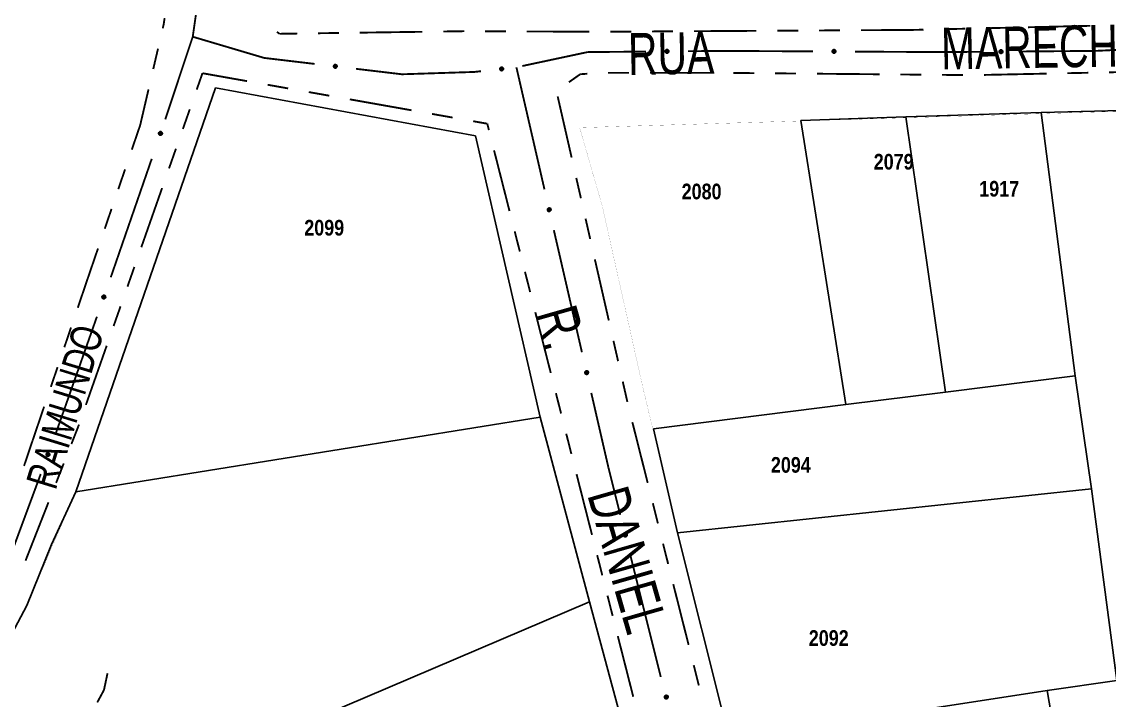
# Model space of a CAD drawing. Extents: x 201549 to 203722, y 4857623 to 4859778.
# Drawn here: x 202901.8 to 203006, y 4858168 to 4858232.9 of the extents above; entities that cross this region are included whole.
import ezdxf
from ezdxf.enums import TextEntityAlignment as Align

# ---------------------------------------------------------------- set-up
doc = ezdxf.new("R2010")
doc.units = 0
doc.header["$LTSCALE"] = 1.5
doc.header["$MEASUREMENT"] = 0
for name, color, linetype in [('CD-MALHA-LOTES', 40, 'CONTINUOUS'), ('HD-CURSO-INTER', 170, 'CONTINUOUS'), ('RU-QUADRAS', 6, 'CONTINUOUS'), ('SV-EIXO-RUA-N-PAV', 6, 'CONTINUOUS'), ('SV-RUA-NAO-PAV-S-GUIA-C-GUIA', 7, 'CONTINUOUS'), ('SV-TXT-RUA-N-PAV-S-GUIA-C-GUIA', 7, 'CONTINUOUS'), ('Th_NmrPort', 1, 'CONTINUOUS')]:
    doc.layers.add(name, color=color, linetype=linetype)
doc.styles.add('ARIAL', font='ARIAL.TTF')
doc.styles.get("Standard").update_dxf_attribs({"font": 'swisscbo.ttf'})

msp = doc.modelspace()

# ---------------------------------------------------------------- linework, layer by layer
at = {"layer": 'CD-MALHA-LOTES', "linetype": 'Continuous'}
for p, q in [((202907.02, 4858187.95), (202920.4, 4858226.63)), ((202920.4, 4858226.63), (202945.29, 4858222.03)), ((202999.5, 4858224.27), (203027.85, 4858225)), ((202976.47, 4858223.51), (202986.53, 4858223.84)), ((202986.53, 4858223.84), (202999.5, 4858224.27)), ((202990.34, 4858197.49), (202986.53, 4858223.84)), ((203002.75, 4858199.05), (202999.5, 4858224.27)), ((202980.78, 4858196.29), (202976.47, 4858223.51)), ((202945.29, 4858222.03), (202951.49, 4858195.08)), ((202990.34, 4858197.49), (203002.75, 4858199.05)), ((203004.3, 4858188.23), (203002.75, 4858199.05)), ((202980.78, 4858196.29), (202990.34, 4858197.49)), ((202962.35, 4858193.98), (202980.78, 4858196.29)), ((202951.49, 4858195.08), (202907.02, 4858187.95)), ((202951.49, 4858195.08), (202956.21, 4858177.41)), ((202964.64, 4858184.01), (202962.35, 4858193.98)), ((203004.3, 4858188.23), (202964.64, 4858184.01)), ((203006.73, 4858169.86), (203004.3, 4858188.23)), ((202904.67, 4858182.88), (202907.02, 4858187.95)), ((202969.62, 4858164.25), (202964.64, 4858184.01)), ((202902.32, 4858177.06), (202904.67, 4858182.88)), ((202898.92, 4858170.66), (202902.32, 4858177.06)), ((202956.21, 4858177.41), (202920.95, 4858162.38)), ((202960.69, 4858160.85), (202956.21, 4858177.41)), ((203000.05, 4858168.91), (203006.73, 4858169.86)), ((202969.62, 4858164.25), (203000.05, 4858168.91)), ((203000.05, 4858168.91), (203007.17, 4858129.07))]:
    msp.add_line(p, q, dxfattribs=at)
at = {"layer": 'HD-CURSO-INTER', "const_width": 0.18}
for points in [[(202910.051546, 4858170.56701), (202909.843965, 4858169.588793)], [(202909.843965, 4858169.588793), (202909.710478, 4858168.959746)], [(202909.710478, 4858168.959746), (202909.064792, 4858167.766267)]]:
    msp.add_lwpolyline(points, dxfattribs=at)
at = {"layer": 'RU-QUADRAS', "linetype": 'Continuous'}
msp.add_lwpolyline([(202844.11, 4858095.94, 0.01, 0.01, 0), (202850.3, 4858106.7, 0.01, 0.01, 0), (202866.23, 4858138.59, 0.01, 0.01, 0), (202878.29, 4858157.52, 0.01, 0.01, 0), (202883.36, 4858164.16, 0.01, 0.01, -0.3525426599), (202885.65, 4858165.28, 0.01, 0.01, 0.0585500506), (202894.48, 4858161.85, 0.01, 0.01, 0), (202902.32, 4858177.06, 0.01, 0.01, 0), (202907.02, 4858187.95, 0.01, 0.01, 0), (202920.4, 4858226.63, 0.01, 0.01, 0), (202945.29, 4858222.03, 0.01, 0.01, 0), (202951.49, 4858195.08, 0.01, 0.01, 0), (202960.69, 4858160.85, 0.01, 0.01, 0), (202962.09, 4858154.24, 0.01, 0.01, -0.0125854908), (202973, 4858111.76, 0.01, 0.01, 0), (202996.96, 4858116.1, 0.01, 0.01, 0), (203057.05, 4858128.34, 0.01, 0.01, 0.0695721484), (203072.35, 4858134.02, 0.01, 0.01, 0.0227494889), (203100.08, 4858151.3, 0.01, 0.01, 0.0126700983), (203146.88, 4858179.63, 0.01, 0.01, 0), (203167.65, 4858190.19, 0.01, 0.01, 0), (203181.69, 4858198.56, 0.01, 0.01, 0.0244135577), (203211.83, 4858214.55, 0.01, 0.01, 0.0113668854), (203247.97, 4858236.78, 0.01, 0.01, 0)], format="xyseb", dxfattribs=at)
msp.add_lwpolyline([(202955.28, 4858222.81, 0.01, 0.01, 0), (203027.85, 4858225, 0.01, 0.01, 0), (203110.08, 4858224.56, 0.01, 0.01, 0), (203142.7, 4858189.04, 0.01, 0.01, 0), (203096.35, 4858159.04, 0.01, 0.01, 0), (203074.29, 4858146.29, 0.01, 0.01, 0), (203055.05, 4858138.84, 0.01, 0.01, 0), (202980.38, 4858123.9, 0.01, 0.01, 0), (202969.62, 4858164.25, 0.01, 0.01, -0.0104395618), (202957.45, 4858215.28, 0.01, 0.01, 0)], format="xyseb", close=True, dxfattribs=at)
at = {"layer": 'SV-EIXO-RUA-N-PAV', "const_width": 0.18}
for points in [[(202918.21542, 4858231.513643), (202918.733756, 4858235.141999)], [(202915.579722, 4858223.606551), (202918.109545, 4858231.196017)], [(202918.109545, 4858231.196017), (202918.21542, 4858231.513643)], [(202918.21542, 4858231.513643), (202924.927164, 4858229.525555)], [(202949.787772, 4858228.712909), (202955.655991, 4858229.963513)], [(202955.655991, 4858229.963513), (202956.041932, 4858230.045762)], [(202956.041932, 4858230.045762), (202961.647117, 4858230.09388)], [(202965.64697, 4858230.128217), (202968.646859, 4858230.15397)], [(202968.646859, 4858230.15397), (202969.072659, 4858230.157614)], [(202969.072659, 4858230.157614), (202977.646721, 4858230.111756)], [(202981.646664, 4858230.090362), (202989.64655, 4858230.047575)], [(202989.64655, 4858230.047575), (202989.988933, 4858230.045762)], [(202989.988933, 4858230.045762), (202993.646438, 4858230.073685)], [(202997.646322, 4858230.104222), (203003.646147, 4858230.150028)], [(203003.646147, 4858230.150028), (203004.64151, 4858230.157614)], [(203004.64151, 4858230.157614), (203009.640812, 4858230.387997)], [(202924.927164, 4858229.525555), (202925.059002, 4858229.486504)], [(202925.059002, 4858229.486504), (202929.887635, 4858228.913614)], [(202933.859776, 4858228.442343), (202937.831917, 4858227.971072)], [(202937.831917, 4858227.971072), (202938.257506, 4858227.920579)], [(202938.257506, 4858227.920579), (202944.825516, 4858228.132453)], [(202944.825516, 4858228.132453), (202945.192314, 4858228.144283)], [(202945.192314, 4858228.144283), (202945.821454, 4858228.214187)], [(202949.218976, 4858228.59169), (202951.908678, 4858216.897011)], [(202910.361405, 4858208.481524), (202914.286732, 4858219.821357)], [(202952.805245, 4858212.998785), (202955.494946, 4858201.304106)], [(202905.122653, 4858193.606314), (202909.034666, 4858204.70797)], [(202956.391513, 4858197.40588), (202957.960506, 4858190.583984)], [(202905.042978, 4858193.391357), (202905.122653, 4858193.606314)], [(202957.960506, 4858190.583984), (202958.032138, 4858190.272533)], [(202958.032138, 4858190.272533), (202959.167306, 4858185.731861)], [(202899.482176, 4858178.388775), (202903.652778, 4858189.640712)], [(202960.137448, 4858181.851291), (202963.047876, 4858170.209581)]]:
    msp.add_lwpolyline(points, dxfattribs=at)
at = {"layer": 'SV-EIXO-RUA-N-PAV'}
for points in [[(202963.502423, 4858230.219892), (202963.536211, 4858230.255253), (202963.572481, 4858230.278736), (202963.608369, 4858230.289614), (202963.642589, 4858230.290958), (202963.677752, 4858230.28839), (202963.712633, 4858230.277979), (202963.748787, 4858230.257848), (202963.784497, 4858230.224204), (202963.80611, 4858230.185468), (202963.818658, 4858230.150854), (202963.822113, 4858230.115252), (202963.819046, 4858230.081135), (202963.807034, 4858230.04526), (202963.786276, 4858230.008821), (202963.751576, 4858229.973732), (202963.71586, 4858229.950954), (202963.680871, 4858229.941344), (202963.645058, 4858229.938096), (202963.60919, 4858229.941148), (202963.57501, 4858229.951565), (202963.538358, 4858229.972531), (202963.504179, 4858230.007239), (202963.481055, 4858230.042602), (202963.470955, 4858230.077447), (202963.468552, 4858230.112777), (202963.470699, 4858230.148077), (202963.479704, 4858230.183576), (202963.502423, 4858230.219892)], [(202979.503603, 4858230.211906), (202979.53788, 4858230.246793), (202979.574473, 4858230.269768), (202979.610509, 4858230.280145), (202979.644744, 4858230.281012), (202979.679869, 4858230.277954), (202979.714601, 4858230.267059), (202979.750471, 4858230.246426), (202979.785709, 4858230.212287), (202979.80678, 4858230.173254), (202979.818845, 4858230.138469), (202979.821804, 4858230.102823), (202979.818262, 4858230.068751), (202979.805751, 4858230.033048), (202979.784487, 4858229.996901), (202979.749301, 4858229.962299), (202979.713272, 4858229.940021), (202979.678152, 4858229.930899), (202979.642297, 4858229.92815), (202979.606476, 4858229.931702), (202979.572443, 4858229.942594), (202979.536088, 4858229.964069), (202979.502395, 4858229.99925), (202979.479766, 4858230.034931), (202979.470153, 4858230.069913), (202979.468242, 4858230.105274), (202979.470881, 4858230.14054), (202979.48038, 4858230.17591), (202979.503603, 4858230.211906)], [(202995.501863, 4858230.197934), (202995.535684, 4858230.233264), (202995.571976, 4858230.256711), (202995.607875, 4858230.267556), (202995.642096, 4858230.268867), (202995.677257, 4858230.266265), (202995.712127, 4858230.255821), (202995.748262, 4858230.235656), (202995.783941, 4858230.201978), (202995.805517, 4858230.163221), (202995.818032, 4858230.128596), (202995.821454, 4858230.092991), (202995.818354, 4858230.058876), (202995.806307, 4858230.023013), (202995.785515, 4858229.986594), (202995.750781, 4858229.951537), (202995.715044, 4858229.928794), (202995.680046, 4858229.919216), (202995.64423, 4858229.916003), (202995.608365, 4858229.919089), (202995.574194, 4858229.929539), (202995.537563, 4858229.95054), (202995.503417, 4858229.98528), (202995.480326, 4858230.020665), (202995.470259, 4858230.055519), (202995.46789, 4858230.090852), (202995.47007, 4858230.126149), (202995.47911, 4858230.16164), (202995.501863, 4858230.197934)], [(202931.743996, 4858228.804221), (202931.78198, 4858228.83503), (202931.820926, 4858228.853742), (202931.857901, 4858228.859999), (202931.892016, 4858228.857009), (202931.926573, 4858228.850019), (202931.959859, 4858228.835285), (202931.99318, 4858228.810748), (202932.024353, 4858228.772861), (202932.0409, 4858228.731705), (202932.048974, 4858228.695784), (202932.047904, 4858228.660031), (202932.040551, 4858228.626574), (202932.024102, 4858228.592505), (202931.998907, 4858228.55898), (202931.960052, 4858228.528556), (202931.921745, 4858228.510473), (202931.885822, 4858228.50536), (202931.849885, 4858228.506663), (202931.814691, 4858228.514222), (202931.7821, 4858228.528874), (202931.748391, 4858228.554302), (202931.718871, 4858228.59305), (202931.700399, 4858228.631051), (202931.694783, 4858228.666892), (202931.696863, 4858228.702244), (202931.703452, 4858228.736989), (202931.71687, 4858228.771066), (202931.743996, 4858228.804221)], [(202947.654263, 4858228.528591), (202947.684272, 4858228.567211), (202947.71796, 4858228.594267), (202947.752552, 4858228.608746), (202947.786457, 4858228.613569), (202947.821699, 4858228.614597), (202947.857459, 4858228.607795), (202947.895476, 4858228.591453), (202947.934429, 4858228.561622), (202947.959877, 4858228.52529), (202947.975886, 4858228.492136), (202947.982951, 4858228.457071), (202947.983376, 4858228.422819), (202947.975082, 4858228.385907), (202947.958145, 4858228.347542), (202947.927201, 4858228.3091), (202947.893992, 4858228.282802), (202947.860165, 4858228.269676), (202947.824869, 4858228.262796), (202947.788877, 4858228.262177), (202947.753813, 4858228.269057), (202947.715216, 4858228.28618), (202947.677678, 4858228.317224), (202947.65107, 4858228.350047), (202947.637473, 4858228.383681), (202947.631482, 4858228.418583), (202947.630021, 4858228.453917), (202947.635363, 4858228.490149), (202947.654263, 4858228.528591)], [(202914.980869, 4858222.158097), (202914.958379, 4858222.201527), (202914.947931, 4858222.243453), (202914.949281, 4858222.280929), (202914.95911, 4858222.313734), (202914.972945, 4858222.346164), (202914.994107, 4858222.375782), (202915.024876, 4858222.403451), (202915.068284, 4858222.426318), (202915.111936, 4858222.434198), (202915.148748, 4858222.43484), (202915.183546, 4858222.426561), (202915.214824, 4858222.412594), (202915.244863, 4858222.389594), (202915.272599, 4858222.358139), (202915.294536, 4858222.313934), (202915.304497, 4858222.272761), (202915.302239, 4858222.236546), (202915.293695, 4858222.201616), (202915.279173, 4858222.168678), (202915.258233, 4858222.139724), (202915.226512, 4858222.111855), (202915.182594, 4858222.090781), (202915.141643, 4858222.080377), (202915.105406, 4858222.082126), (202915.071206, 4858222.091313), (202915.038511, 4858222.104793), (202915.007853, 4858222.124826), (202914.980869, 4858222.158097)], [(202952.432036, 4858215.112596), (202952.473855, 4858215.087234), (202952.50461, 4858215.056886), (202952.522975, 4858215.02419), (202952.531671, 4858214.991067), (202952.53675, 4858214.956177), (202952.534111, 4858214.919872), (202952.522255, 4858214.880226), (202952.497108, 4858214.838098), (202952.463948, 4858214.808636), (202952.432858, 4858214.788915), (202952.39884, 4858214.777859), (202952.364864, 4858214.773493), (202952.327243, 4858214.777481), (202952.287183, 4858214.789888), (202952.245433, 4858214.8162), (202952.215486, 4858214.846159), (202952.198552, 4858214.87825), (202952.187654, 4858214.91252), (202952.182895, 4858214.948201), (202952.185692, 4858214.983824), (202952.198256, 4858215.024136), (202952.224771, 4858215.064999), (202952.254312, 4858215.095209), (202952.286156, 4858215.112588), (202952.320136, 4858215.122558), (202952.355068, 4858215.128079), (202952.391673, 4858215.126945), (202952.432036, 4858215.112596)], [(202909.547791, 4858206.495355), (202909.526044, 4858206.539162), (202909.516312, 4858206.58126), (202909.518301, 4858206.618707), (202909.528687, 4858206.651341), (202909.543072, 4858206.683529), (202909.564736, 4858206.712782), (202909.595972, 4858206.739924), (202909.639764, 4858206.762047), (202909.683544, 4858206.769182), (202909.720362, 4858206.769197), (202909.755013, 4858206.760326), (202909.786049, 4858206.745827), (202909.815691, 4858206.722319), (202909.842887, 4858206.690396), (202909.864067, 4858206.645823), (202909.873325, 4858206.604486), (202909.870451, 4858206.568316), (202909.861312, 4858206.533536), (202909.846232, 4858206.50085), (202909.824801, 4858206.472257), (202909.792609, 4858206.444933), (202909.748339, 4858206.424611), (202909.707216, 4858206.414906), (202909.671015, 4858206.417273), (202909.636976, 4858206.42704), (202909.604516, 4858206.441077), (202909.574203, 4858206.461629), (202909.547791, 4858206.495355)], [(202956.018305, 4858199.519692), (202956.060123, 4858199.49433), (202956.090878, 4858199.463981), (202956.109244, 4858199.431286), (202956.11794, 4858199.398162), (202956.123019, 4858199.363273), (202956.120379, 4858199.326967), (202956.108524, 4858199.287321), (202956.083377, 4858199.245193), (202956.050217, 4858199.215731), (202956.019126, 4858199.19601), (202955.985109, 4858199.184954), (202955.951133, 4858199.180588), (202955.913512, 4858199.184577), (202955.873452, 4858199.196983), (202955.831702, 4858199.223295), (202955.801755, 4858199.253255), (202955.784821, 4858199.285346), (202955.773922, 4858199.319615), (202955.769164, 4858199.355296), (202955.77196, 4858199.390919), (202955.784524, 4858199.431231), (202955.81104, 4858199.472094), (202955.84058, 4858199.502304), (202955.872425, 4858199.519684), (202955.906405, 4858199.529654), (202955.941336, 4858199.535174), (202955.977942, 4858199.53404), (202956.018305, 4858199.519692)], [(202904.194724, 4858191.419569), (202904.173688, 4858191.463723), (202904.164637, 4858191.505972), (202904.167231, 4858191.543383), (202904.178143, 4858191.575844), (202904.193047, 4858191.607796), (202904.215181, 4858191.636695), (202904.246851, 4858191.663328), (202904.290995, 4858191.684741), (202904.334885, 4858191.691167), (202904.371698, 4858191.690587), (202904.406202, 4858191.681157), (202904.436999, 4858191.666159), (202904.466257, 4858191.642175), (202904.492934, 4858191.609816), (202904.513391, 4858191.564907), (202904.52198, 4858191.523426), (202904.518521, 4858191.487306), (202904.508821, 4858191.452679), (202904.493214, 4858191.420241), (202904.471324, 4858191.391998), (202904.438695, 4858191.365197), (202904.394102, 4858191.345594), (202904.352828, 4858191.336555), (202904.316669, 4858191.339506), (202904.282793, 4858191.349823), (202904.250564, 4858191.364382), (202904.220588, 4858191.385422), (202904.194724, 4858191.419569)], [(202959.724323, 4858183.957665), (202959.766614, 4858183.933099), (202959.797938, 4858183.903337), (202959.816918, 4858183.870995), (202959.826239, 4858183.838042), (202959.831977, 4858183.803255), (202959.830025, 4858183.766906), (202959.818922, 4858183.727043), (202959.794576, 4858183.684447), (202959.761979, 4858183.654362), (202959.731267, 4858183.634057), (202959.697465, 4858183.62236), (202959.663578, 4858183.617351), (202959.625888, 4858183.620628), (202959.5856, 4858183.632275), (202959.54336, 4858183.657792), (202959.512851, 4858183.68718), (202959.495314, 4858183.718945), (202959.483769, 4858183.753002), (202959.478336, 4858183.788586), (202959.480458, 4858183.824256), (202959.492258, 4858183.864798), (202959.517996, 4858183.906156), (202959.546959, 4858183.936919), (202959.578469, 4858183.954898), (202959.612255, 4858183.965509), (202959.647076, 4858183.971689), (202959.683696, 4858183.971247), (202959.724323, 4858183.957665)], [(202963.638938, 4858168.447284), (202963.681845, 4858168.423812), (202963.713922, 4858168.394864), (202963.733727, 4858168.36302), (202963.74389, 4858168.330316), (202963.75052, 4858168.295688), (202963.749501, 4858168.259301), (202963.739424, 4858168.219166), (202963.71618, 4858168.175959), (202963.684366, 4858168.145048), (202963.654185, 4858168.123961), (202963.620694, 4858168.1114), (202963.586947, 4858168.105524), (202963.549185, 4858168.107832), (202963.508612, 4858168.11844), (202963.465731, 4858168.142865), (202963.434478, 4858168.17146), (202963.416131, 4858168.202765), (202963.403716, 4858168.236514), (202963.397372, 4858168.271948), (202963.398577, 4858168.30766), (202963.409332, 4858168.348492), (202963.434, 4858168.390496), (202963.462165, 4858168.421992), (202963.493203, 4858168.440774), (202963.526705, 4858168.452249), (202963.561355, 4858168.459321), (202963.597975, 4858168.459819), (202963.638938, 4858168.447284)]]:
    msp.add_lwpolyline(points, close=True, dxfattribs=at)
for points in [[(202963.468552, 4858230.112777), (202963.818658, 4858230.150854)], [(202963.470699, 4858230.148077), (202963.80611, 4858230.185468)], [(202963.470955, 4858230.077447), (202963.822113, 4858230.115252)], [(202963.472355, 4858230.094703), (202963.81865, 4858230.130425)], [(202963.473403, 4858230.131555), (202963.807394, 4858230.169901)], [(202963.479482, 4858230.059285), (202963.817566, 4858230.097666)], [(202963.479704, 4858230.183576), (202963.784497, 4858230.224204)], [(202963.479933, 4858230.165726), (202963.790716, 4858230.205237)], [(202963.481055, 4858230.042602), (202963.819046, 4858230.081135)], [(202963.49192, 4858230.199943), (202963.763134, 4858230.239115)], [(202963.494796, 4858230.023938), (202963.80832, 4858230.062108)], [(202963.502423, 4858230.219892), (202963.748787, 4858230.257848)], [(202963.504179, 4858230.007239), (202963.807034, 4858230.04526)], [(202963.52161, 4858230.238406), (202963.723318, 4858230.267429)], [(202963.525095, 4858229.991448), (202963.793615, 4858230.026503)], [(202963.536211, 4858230.255253), (202963.712633, 4858230.277979)], [(202963.538358, 4858229.972531), (202963.786276, 4858230.008821)], [(202963.556829, 4858230.268729), (202963.686348, 4858230.282122)], [(202963.56217, 4858229.964475), (202963.761172, 4858229.990745)], [(202963.572481, 4858230.278736), (202963.677752, 4858230.28839)], [(202963.57501, 4858229.951565), (202963.751576, 4858229.973732)], [(202963.596434, 4858229.947029), (202963.727306, 4858229.961799)], [(202963.60919, 4858229.941148), (202963.71586, 4858229.950954)], [(202979.468242, 4858230.105274), (202979.818845, 4858230.138469)], [(202979.470153, 4858230.069913), (202979.821804, 4858230.102823)], [(202979.470881, 4858230.14054), (202979.80678, 4858230.173254)], [(202979.471793, 4858230.087148), (202979.818552, 4858230.118042)], [(202979.473355, 4858230.123982), (202979.807848, 4858230.157671)], [(202979.478426, 4858230.051634), (202979.817012, 4858230.085302)], [(202979.479766, 4858230.034931), (202979.818262, 4858230.068751)], [(202979.48036, 4858230.158058), (202979.791663, 4858230.193236)], [(202979.48038, 4858230.17591), (202979.785709, 4858230.212287)], [(202979.492823, 4858230.192105), (202979.764556, 4858230.227495)], [(202979.493246, 4858230.016077), (202979.807271, 4858230.049876)], [(202979.502395, 4858229.99925), (202979.805751, 4858230.033048)], [(202979.503603, 4858230.211906), (202979.750471, 4858230.246426)], [(202979.523046, 4858230.230151), (202979.725138, 4858230.256361)], [(202979.52309, 4858229.983169), (202979.792072, 4858230.014479)], [(202979.536088, 4858229.964069), (202979.784487, 4858229.996901)], [(202979.53788, 4858230.246793), (202979.714601, 4858230.267059)], [(202979.558684, 4858230.25998), (202979.688377, 4858230.271567)], [(202979.559785, 4858229.955681), (202979.759134, 4858229.979177)], [(202979.572443, 4858229.942594), (202979.749301, 4858229.962299)], [(202979.574473, 4858230.269768), (202979.679869, 4858230.277954)], [(202979.593803, 4858229.93776), (202979.724868, 4858229.950705)], [(202979.606476, 4858229.931702), (202979.713272, 4858229.940021)], [(202995.46789, 4858230.090852), (202995.818032, 4858230.128596)], [(202995.47007, 4858230.126149), (202995.805517, 4858230.163221)], [(202995.470259, 4858230.055519), (202995.821454, 4858230.092991)], [(202995.471676, 4858230.072774), (202995.818004, 4858230.108167)], [(202995.472759, 4858230.109625), (202995.806786, 4858230.147654)], [(202995.478769, 4858230.037349), (202995.81689, 4858230.075409)], [(202995.47911, 4858230.16164), (202995.783941, 4858230.201978)], [(202995.479321, 4858230.143789), (202995.790142, 4858230.183005)], [(202995.480326, 4858230.020665), (202995.818354, 4858230.058876)], [(202995.491341, 4858230.177995), (202995.762592, 4858230.216909)], [(202995.494049, 4858230.001987), (202995.807609, 4858230.03986)], [(202995.501863, 4858230.197934), (202995.748262, 4858230.235656)], [(202995.503417, 4858229.98528), (202995.806307, 4858230.023013)], [(202995.521068, 4858230.21643), (202995.722803, 4858230.245261)], [(202995.524318, 4858229.969469), (202995.792871, 4858230.004269)], [(202995.535684, 4858230.233264), (202995.712127, 4858230.255821)], [(202995.537563, 4858229.95054), (202995.785515, 4858229.986594)], [(202995.556315, 4858230.246719), (202995.685847, 4858230.259989)], [(202995.561367, 4858229.94246), (202995.760394, 4858229.968542)], [(202995.571976, 4858230.256711), (202995.677257, 4858230.266265)], [(202995.574194, 4858229.929539), (202995.750781, 4858229.951537)], [(202995.595615, 4858229.924983), (202995.726501, 4858229.939627)], [(202995.608365, 4858229.919089), (202995.715044, 4858229.928794)], [(202931.71687, 4858228.771066), (202932.024353, 4858228.772861)], [(202931.731056, 4858228.785758), (202932.005045, 4858228.790352)], [(202931.743996, 4858228.804221), (202931.99318, 4858228.810748)], [(202931.765368, 4858228.820162), (202931.969126, 4858228.823469)], [(202931.78198, 4858228.83503), (202931.959859, 4858228.835285)], [(202931.804135, 4858228.845793), (202931.934309, 4858228.842715)], [(202931.820926, 4858228.853742), (202931.926573, 4858228.850019)], [(202931.694783, 4858228.666892), (202932.047904, 4858228.660031)], [(202931.696863, 4858228.702244), (202932.048974, 4858228.695784)], [(202931.698352, 4858228.683833), (202932.046385, 4858228.67552)], [(202931.700399, 4858228.631051), (202932.040551, 4858228.626574)], [(202931.700947, 4858228.647799), (202932.041172, 4858228.64316)], [(202931.703452, 4858228.736989), (202932.0409, 4858228.731705)], [(202931.704047, 4858228.720258), (202932.040207, 4858228.716101)], [(202931.711672, 4858228.6108), (202932.027507, 4858228.609055)], [(202931.714842, 4858228.75333), (202932.028127, 4858228.753261)], [(202931.718871, 4858228.59305), (202932.024102, 4858228.592505)], [(202931.737624, 4858228.574743), (202932.008421, 4858228.575593)], [(202931.748391, 4858228.554302), (202931.998907, 4858228.55898)], [(202931.770995, 4858228.543302), (202931.971721, 4858228.544221)], [(202931.7821, 4858228.528874), (202931.960052, 4858228.528556)], [(202931.80278, 4858228.521668), (202931.93447, 4858228.519784)], [(202931.814691, 4858228.514222), (202931.921745, 4858228.510473)], [(202947.630021, 4858228.453917), (202947.959877, 4858228.52529)], [(202947.631482, 4858228.418583), (202947.975886, 4858228.492136)], [(202947.634395, 4858228.437757), (202947.96274, 4858228.509936)], [(202947.635363, 4858228.490149), (202947.934429, 4858228.561622)], [(202947.637107, 4858228.40099), (202947.97796, 4858228.471812)], [(202947.637409, 4858228.472415), (202947.942548, 4858228.543388)], [(202947.637473, 4858228.383681), (202947.982951, 4858228.457071)], [(202947.645847, 4858228.507676), (202947.911658, 4858228.574279)], [(202947.647806, 4858228.366482), (202947.98022, 4858228.439113)], [(202947.65107, 4858228.350047), (202947.983376, 4858228.422819)], [(202947.654263, 4858228.528591), (202947.895476, 4858228.591453)], [(202947.666642, 4858228.332879), (202947.974644, 4858228.402798)], [(202947.671464, 4858228.548964), (202947.869164, 4858228.598389)], [(202947.677678, 4858228.317224), (202947.975082, 4858228.385907)], [(202947.684272, 4858228.567211), (202947.857459, 4858228.607795)], [(202947.700094, 4858228.303646), (202947.963644, 4858228.36588)], [(202947.703409, 4858228.582717), (202947.83089, 4858228.609238)], [(202947.715216, 4858228.28618), (202947.958145, 4858228.347542)], [(202947.71796, 4858228.594267), (202947.821699, 4858228.614597)], [(202947.739725, 4858228.280591), (202947.935014, 4858228.327003)], [(202947.753813, 4858228.269057), (202947.927201, 4858228.3091)], [(202947.775588, 4858228.266728), (202947.904274, 4858228.294756)], [(202947.788877, 4858228.262177), (202947.893992, 4858228.282802)], [(202914.947931, 4858222.243453), (202914.972945, 4858222.346164)], [(202914.95232, 4858222.225401), (202914.981662, 4858222.352262)], [(202914.958379, 4858222.201527), (202914.994107, 4858222.375782)], [(202914.96958, 4858222.182251), (202915.007552, 4858222.382467)], [(202914.980869, 4858222.158097), (202915.024876, 4858222.403451)], [(202914.996333, 4858222.14169), (202915.04725, 4858222.410946)], [(202915.007853, 4858222.124826), (202915.068284, 4858222.426318)], [(202915.024812, 4858222.119252), (202915.088243, 4858222.426049)], [(202915.038511, 4858222.104793), (202915.111936, 4858222.434198)], [(202915.055017, 4858222.101992), (202915.127078, 4858222.430364)], [(202915.071206, 4858222.091313), (202915.148748, 4858222.43484)], [(202915.089537, 4858222.089047), (202915.16807, 4858222.428206)], [(202915.105406, 4858222.082126), (202915.183546, 4858222.426561)], [(202915.125352, 4858222.084301), (202915.198707, 4858222.416556)], [(202915.141643, 4858222.080377), (202915.214824, 4858222.412594)], [(202915.163755, 4858222.087321), (202915.229343, 4858222.396275)], [(202915.182594, 4858222.090781), (202915.244863, 4858222.389594)], [(202915.204316, 4858222.105444), (202915.258254, 4858222.370817)], [(202915.226512, 4858222.111855), (202915.272599, 4858222.358139)], [(202915.241857, 4858222.131766), (202915.281555, 4858222.32853)], [(202915.258233, 4858222.139724), (202915.294536, 4858222.313934)], [(202915.269473, 4858222.158519), (202915.297952, 4858222.287106)], [(202915.279173, 4858222.168678), (202915.304497, 4858222.272761)], [(202952.182895, 4858214.948201), (202952.215486, 4858214.846159)], [(202952.185692, 4858214.983824), (202952.245433, 4858214.8162)], [(202952.185885, 4858214.961925), (202952.228545, 4858214.837323)], [(202952.195527, 4858214.999146), (202952.264117, 4858214.8105)], [(202952.198256, 4858215.024136), (202952.287183, 4858214.789888)], [(202952.213865, 4858215.041168), (202952.306032, 4858214.786537)], [(202952.224771, 4858215.064999), (202952.327243, 4858214.777481)], [(202952.239052, 4858215.077764), (202952.343971, 4858214.779861)], [(202952.254312, 4858215.095209), (202952.364864, 4858214.773493)], [(202952.270262, 4858215.100344), (202952.380687, 4858214.778504)], [(202952.286156, 4858215.112588), (202952.39884, 4858214.777859)], [(202952.303308, 4858215.114945), (202952.412908, 4858214.784515)], [(202952.320136, 4858215.122558), (202952.432858, 4858214.788915)], [(202952.339518, 4858215.121873), (202952.449026, 4858214.804023)], [(202952.355068, 4858215.128079), (202952.463948, 4858214.808636)], [(202952.374293, 4858215.12287), (202952.47993, 4858214.827933)], [(202952.391673, 4858215.126945), (202952.497108, 4858214.838098)], [(202952.41029, 4858215.118548), (202952.507059, 4858214.862175)], [(202952.432036, 4858215.112596), (202952.522255, 4858214.880226)], [(202952.454254, 4858215.097856), (202952.526115, 4858214.907162)], [(202952.473855, 4858215.087234), (202952.534111, 4858214.919872)], [(202952.491461, 4858215.07001), (202952.532485, 4858214.946431)], [(202952.50461, 4858215.056886), (202952.53675, 4858214.956177)], [(202909.516312, 4858206.58126), (202909.543072, 4858206.683529)], [(202909.520393, 4858206.563136), (202909.551892, 4858206.689479)], [(202909.526044, 4858206.539162), (202909.564736, 4858206.712782)], [(202909.536915, 4858206.519698), (202909.578294, 4858206.719238)], [(202909.547791, 4858206.495355), (202909.595972, 4858206.739924)], [(202909.562973, 4858206.478687), (202909.618471, 4858206.747036)], [(202909.574203, 4858206.461629), (202909.639764, 4858206.762047)], [(202909.591065, 4858206.455767), (202909.659715, 4858206.761438)], [(202909.604516, 4858206.441077), (202909.683544, 4858206.769182)], [(202909.620971, 4858206.437995), (202909.698618, 4858206.76509)], [(202909.636976, 4858206.42704), (202909.720362, 4858206.769197)], [(202909.655266, 4858206.424463), (202909.739568, 4858206.762235)], [(202909.671015, 4858206.417273), (202909.755013, 4858206.760326)], [(202909.690994, 4858206.419107), (202909.770001, 4858206.750064)], [(202909.707216, 4858206.414906), (202909.786049, 4858206.745827)], [(202909.729444, 4858206.421473), (202909.800288, 4858206.729264)], [(202909.748339, 4858206.424611), (202909.815691, 4858206.722319)], [(202909.770308, 4858206.438902), (202909.82876, 4858206.703316)], [(202909.792609, 4858206.444933), (202909.842887, 4858206.690396)], [(202909.808291, 4858206.46458), (202909.851337, 4858206.660638)], [(202909.824801, 4858206.472257), (202909.864067, 4858206.645823)], [(202909.836359, 4858206.490858), (202909.867026, 4858206.618941)], [(202909.846232, 4858206.50085), (202909.873325, 4858206.604486)], [(202955.769164, 4858199.355296), (202955.801755, 4858199.253255)], [(202955.77196, 4858199.390919), (202955.831702, 4858199.223295)], [(202955.772154, 4858199.369021), (202955.814813, 4858199.244418)], [(202955.781795, 4858199.406242), (202955.850385, 4858199.217596)], [(202955.784524, 4858199.431231), (202955.873452, 4858199.196983)], [(202955.800134, 4858199.448263), (202955.892301, 4858199.193632)], [(202955.81104, 4858199.472094), (202955.913512, 4858199.184577)], [(202955.82532, 4858199.484859), (202955.93024, 4858199.186956)], [(202955.84058, 4858199.502304), (202955.951133, 4858199.180588)], [(202955.856531, 4858199.507439), (202955.966956, 4858199.1856)], [(202955.872425, 4858199.519684), (202955.985109, 4858199.184954)], [(202955.889577, 4858199.52204), (202955.999177, 4858199.19161)], [(202955.906405, 4858199.529654), (202956.019126, 4858199.19601)], [(202955.925787, 4858199.528968), (202956.035294, 4858199.211118)], [(202955.941336, 4858199.535174), (202956.050217, 4858199.215731)], [(202955.960561, 4858199.529965), (202956.066199, 4858199.235028)], [(202955.977942, 4858199.53404), (202956.083377, 4858199.245193)], [(202955.996559, 4858199.525643), (202956.093327, 4858199.26927)], [(202956.018305, 4858199.519692), (202956.108524, 4858199.287321)], [(202956.040522, 4858199.504951), (202956.112384, 4858199.314257)], [(202956.060123, 4858199.49433), (202956.120379, 4858199.326967)], [(202956.07773, 4858199.477105), (202956.118754, 4858199.353526)], [(202956.090878, 4858199.463981), (202956.123019, 4858199.363273)], [(202904.164637, 4858191.505972), (202904.193047, 4858191.607796)], [(202904.168425, 4858191.487785), (202904.201962, 4858191.613602)], [(202904.173688, 4858191.463723), (202904.215181, 4858191.636695)], [(202904.184243, 4858191.444086), (202904.228841, 4858191.642931)], [(202904.194724, 4858191.419569), (202904.246851, 4858191.663328)], [(202904.209634, 4858191.402659), (202904.269462, 4858191.670076)], [(202904.220588, 4858191.385422), (202904.290995, 4858191.684741)], [(202904.237352, 4858191.379288), (202904.310934, 4858191.683809)], [(202904.250564, 4858191.364382), (202904.334885, 4858191.691167)], [(202904.266968, 4858191.361034), (202904.349891, 4858191.686832)], [(202904.282793, 4858191.349823), (202904.371698, 4858191.690587)], [(202904.301039, 4858191.34695), (202904.390789, 4858191.683315)], [(202904.316669, 4858191.339506), (202904.406202, 4858191.681157)], [(202904.336676, 4858191.341018), (202904.421022, 4858191.670654)], [(202904.352828, 4858191.336555), (202904.436999, 4858191.666159)], [(202904.375159, 4858191.342761), (202904.450968, 4858191.649367)], [(202904.394102, 4858191.345594), (202904.466257, 4858191.642175)], [(202904.416299, 4858191.359528), (202904.479017, 4858191.622963)], [(202904.438695, 4858191.365197), (202904.492934, 4858191.609816)], [(202904.454693, 4858191.384588), (202904.500901, 4858191.579926)], [(202904.471324, 4858191.391998), (202904.513391, 4858191.564907)], [(202904.483182, 4858191.41041), (202904.515914, 4858191.53798)], [(202904.493214, 4858191.420241), (202904.52198, 4858191.523426)], [(202959.647076, 4858183.971689), (202959.761979, 4858183.654362)], [(202959.478336, 4858183.788586), (202959.512851, 4858183.68718)], [(202959.480458, 4858183.824256), (202959.54336, 4858183.657792)], [(202959.481066, 4858183.802365), (202959.526075, 4858183.678592)], [(202959.490002, 4858183.839762), (202959.562148, 4858183.652447)], [(202959.492258, 4858183.864798), (202959.5856, 4858183.632275)], [(202959.507542, 4858183.882123), (202959.604509, 4858183.629281)], [(202959.517996, 4858183.906156), (202959.625888, 4858183.620628)], [(202959.532032, 4858183.919189), (202959.642568, 4858183.623324)], [(202959.546959, 4858183.936919), (202959.663578, 4858183.617351)], [(202959.56281, 4858183.942355), (202959.679303, 4858183.622662)], [(202959.578469, 4858183.954898), (202959.697465, 4858183.62236)], [(202959.595574, 4858183.957578), (202959.711404, 4858183.629281)], [(202959.612255, 4858183.965509), (202959.731267, 4858183.634057)], [(202959.631647, 4858183.96519), (202959.747146, 4858183.649468)], [(202959.666396, 4858183.966845), (202959.777593, 4858183.673958)], [(202959.683696, 4858183.971247), (202959.794576, 4858183.684447)], [(202959.702469, 4858183.963205), (202959.804069, 4858183.708708)], [(202959.724323, 4858183.957665), (202959.818922, 4858183.727043)], [(202959.746816, 4858183.943348), (202959.822271, 4858183.754047)], [(202959.766614, 4858183.933099), (202959.830025, 4858183.766906)], [(202959.784543, 4858183.91621), (202959.827897, 4858183.79343)], [(202959.797938, 4858183.903337), (202959.831977, 4858183.803255)], [(202963.409332, 4858168.348492), (202963.508612, 4858168.11844)], [(202963.424167, 4858168.366203), (202963.527592, 4858168.115933)], [(202963.434, 4858168.390496), (202963.549185, 4858168.107832)], [(202963.447697, 4858168.403885), (202963.565791, 4858168.110955)], [(202963.462165, 4858168.421992), (202963.586947, 4858168.105524)], [(202963.477871, 4858168.427834), (202963.602531, 4858168.111236)], [(202963.493203, 4858168.440774), (202963.620694, 4858168.1114)], [(202963.510233, 4858168.443893), (202963.634452, 4858168.118676)], [(202963.526705, 4858168.452249), (202963.654185, 4858168.123961)], [(202963.546098, 4858168.452428), (202963.669664, 4858168.139775)], [(202963.561355, 4858168.459321), (202963.684366, 4858168.145048)], [(202963.580794, 4858168.454974), (202963.699472, 4858168.165038)], [(202963.597975, 4858168.459819), (202963.71618, 4858168.175959)], [(202963.616948, 4858168.452261), (202963.725047, 4858168.200456)], [(202963.638938, 4858168.447284), (202963.739424, 4858168.219166)], [(202963.66179, 4858168.433549), (202963.74208, 4858168.246247)], [(202963.681845, 4858168.423812), (202963.749501, 4858168.259301)], [(202963.700202, 4858168.407389), (202963.746693, 4858168.285761)], [(202963.713922, 4858168.394864), (202963.75052, 4858168.295688)], [(202963.397372, 4858168.271948), (202963.434478, 4858168.17146)], [(202963.398577, 4858168.30766), (202963.465731, 4858168.142865)], [(202963.399747, 4858168.285792), (202963.447918, 4858168.163214)], [(202963.40772, 4858168.323406), (202963.48465, 4858168.138004)]]:
    msp.add_lwpolyline(points, dxfattribs=at)
at = {"layer": 'SV-RUA-NAO-PAV-S-GUIA-C-GUIA', "const_width": 0.18}
for points in [[(202915.519525, 4858233.30205), (202915.438936, 4858232.743993)], [(202915.430719, 4858232.708549), (202915.340002, 4858232.319208)], [(202915.438936, 4858232.743993), (202915.430719, 4858232.708549)], [(202926.528351, 4858231.796392), (202926.281282, 4858231.981158)], [(202927.219767, 4858231.806123), (202926.528351, 4858231.796392)], [(202928.219668, 4858231.820207), (202927.219767, 4858231.806123)], [(202932.219271, 4858231.876541), (202930.219469, 4858231.848374)], [(202940.218478, 4858231.989209), (202934.219073, 4858231.904708)], [(202944.095361, 4858232.043814), (202942.218279, 4858232.017376)], [(202944.218092, 4858232.043373), (202944.095361, 4858232.043814)], [(202948.218063, 4858232.028137), (202946.218078, 4858232.035755)], [(202956.218005, 4858231.997666), (202950.218049, 4858232.020519)], [(202960.217948, 4858232.009907), (202958.217982, 4858231.998201)], [(202964.21788, 4858232.033319), (202962.217914, 4858232.021613)], [(202972.217743, 4858232.080144), (202966.217845, 4858232.045025)], [(202976.217674, 4858232.103556), (202974.217708, 4858232.09185)], [(202980.217606, 4858232.126968), (202978.21764, 4858232.115262)], [(202987.146907, 4858232.167526), (202982.217571, 4858232.138674)], [(202987.217468, 4858232.169148), (202987.146907, 4858232.167526)], [(202988.217203, 4858232.192197), (202987.217468, 4858232.169148)], [(202992.21614, 4858232.284392), (202990.216671, 4858232.238295)], [(202996.215077, 4858232.376588), (202994.215609, 4858232.33049)], [(203004.212952, 4858232.560978), (202998.214546, 4858232.422685)], [(202914.886158, 4858230.371382), (202914.432314, 4858228.423556)], [(202919.146569, 4858228.020874), (202918.595227, 4858226.452942)], [(202919.479342, 4858227.961916), (202919.146569, 4858228.020874)], [(202923.418001, 4858227.264085), (202919.479342, 4858227.961916)], [(202954.250916, 4858227.163156), (202955.068078, 4858227.739564)], [(202955.068078, 4858227.739564), (202955.329346, 4858227.923856)], [(202955.329346, 4858227.923856), (202956.007843, 4858227.973001)], [(202958.004686, 4858228.061929), (202960.004686, 4858228.0622)], [(202962.004686, 4858228.062471), (202968.004686, 4858228.063284)], [(202970.004614, 4858228.046822), (202972.004532, 4858228.028646)], [(202974.004449, 4858228.01047), (202976.004367, 4858227.992294)], [(202978.004284, 4858227.974117), (202984.004036, 4858227.919589)], [(202986.003954, 4858227.901412), (202988.003871, 4858227.883236)], [(202990.003788, 4858227.86506), (202992.003706, 4858227.846884)], [(202994.003451, 4858227.858051), (203000.002149, 4858227.983025)], [(203002.001715, 4858228.024683), (203004.001282, 4858228.06634)], [(203006.000848, 4858228.107998), (203008.000414, 4858228.149656)], [(202927.35666, 4858226.566254), (202925.387331, 4858226.91517)], [(202913.978469, 4858226.47573), (202913.297703, 4858223.553992)], [(202931.295319, 4858225.868424), (202929.325989, 4858226.217339)], [(202954.509171, 4858219.947281), (202953.173768, 4858225.796785)], [(202917.931776, 4858224.56619), (202917.268325, 4858222.679438)], [(202939.172636, 4858224.472762), (202933.264648, 4858225.519508)], [(202913.297703, 4858223.553992), (202913.177977, 4858223.040146)], [(202943.111295, 4858223.774932), (202941.141965, 4858224.123847)], [(202913.177977, 4858223.040146), (202912.377086, 4858220.701068)], [(202946.428467, 4858223.187213), (202945.080624, 4858223.426016)], [(202946.584338, 4858222.575597), (202946.428467, 4858223.187213)], [(202916.604874, 4858220.792686), (202915.941423, 4858218.905934)], [(202948.559996, 4858214.823386), (202947.078253, 4858220.637544)], [(202911.729218, 4858218.808908), (202911.08135, 4858216.916749)], [(202955.39944, 4858216.047611), (202954.954305, 4858217.997446)], [(202915.277972, 4858217.019182), (202913.287619, 4858211.358926)], [(202910.433482, 4858215.024589), (202909.785614, 4858213.13243)], [(202956.289708, 4858212.147942), (202955.844574, 4858214.097777)], [(202949.547825, 4858210.94728), (202949.05391, 4858212.885333)], [(202909.137747, 4858211.24027), (202908.489879, 4858209.348111)], [(202958.070245, 4858204.348603), (202956.734842, 4858210.198107)], [(202908.489879, 4858209.348111), (202908.201357, 4858208.505455)], [(202912.624168, 4858209.472174), (202911.960717, 4858207.585422)], [(202950.535654, 4858207.071175), (202950.041739, 4858209.009228)], [(202908.201357, 4858208.505455), (202907.199706, 4858205.561893)], [(202911.297266, 4858205.69867), (202910.633815, 4858203.811918)], [(202952.511311, 4858199.318964), (202951.029568, 4858205.133122)], [(202906.555416, 4858203.668513), (202905.911126, 4858201.775132)], [(202909.970364, 4858201.925167), (202907.980012, 4858196.264911)], [(202958.960513, 4858200.448934), (202958.515379, 4858202.398768)], [(202905.266836, 4858199.881751), (202904.622547, 4858197.98837)], [(202959.850782, 4858196.549264), (202959.405648, 4858198.499099)], [(202953.49914, 4858195.442858), (202953.005226, 4858197.380911)], [(202903.978257, 4858196.09499), (202903.011822, 4858193.254919)], [(202907.316561, 4858194.378159), (202907.267579, 4858194.238864)], [(202961.796945, 4858188.789745), (202960.327419, 4858194.607003)], [(202907.267579, 4858194.238864), (202906.589619, 4858192.515046)], [(202954.486969, 4858191.566753), (202953.993055, 4858193.504805)], [(202902.880254, 4858192.868278), (202902.050255, 4858190.413197)], [(202903.011822, 4858193.254919), (202902.880254, 4858192.868278)], [(202905.857617, 4858190.653817), (202905.125614, 4858188.792588)], [(202956.462627, 4858183.814542), (202954.980883, 4858189.6287)], [(202904.393612, 4858186.93136), (202902.197604, 4858181.347673)], [(202962.776629, 4858184.911573), (202962.286787, 4858186.850659)], [(202963.756314, 4858181.033401), (202963.266472, 4858182.972487)], [(202957.450455, 4858179.938436), (202956.956541, 4858181.876489)], [(202965.715683, 4858173.277057), (202964.246156, 4858179.094315)], [(202958.438284, 4858176.06233), (202957.94437, 4858178.000383)], [(202960.413942, 4858168.310119), (202958.932199, 4858174.124278)], [(202966.695367, 4858169.398885), (202966.205525, 4858171.337971)]]:
    msp.add_lwpolyline(points, dxfattribs=at)

# ---------------------------------------------------------------- texts
at = {"layer": 'SV-TXT-RUA-N-PAV-S-GUIA-C-GUIA', "style": 'ARIAL', "width": 0.7}
for s, height, rotation, p in [('RUA                    MARECHAL', 4, 1, (202959.943063, 4858227.851473)), ('R.             DANIEL                   MOURÃO', 4, 286, (202951.016542, 4858204.999684)), ('RAIMUNDO', 3, 73, (202905.08233, 4858188.015492))]:
    msp.add_text(s, height=height, rotation=rotation, dxfattribs=at).set_placement(p)
at = {"layer": 'Th_NmrPort', "color": 1}
for s, p in [('2079', (202983.448554, 4858219.547271)), ('2080', (202965.048554, 4858216.697271)), ('1917', (202993.558554, 4858216.957271)), ('2099', (202928.898554, 4858213.227271)), ('2094', (202973.598554, 4858190.517271)), ('2092', (202977.228554, 4858173.937271))]:
    msp.add_text(s, height=1.5, dxfattribs=at).set_placement(p, align=Align.MIDDLE_LEFT)

doc.saveas('drawing.dxf')
